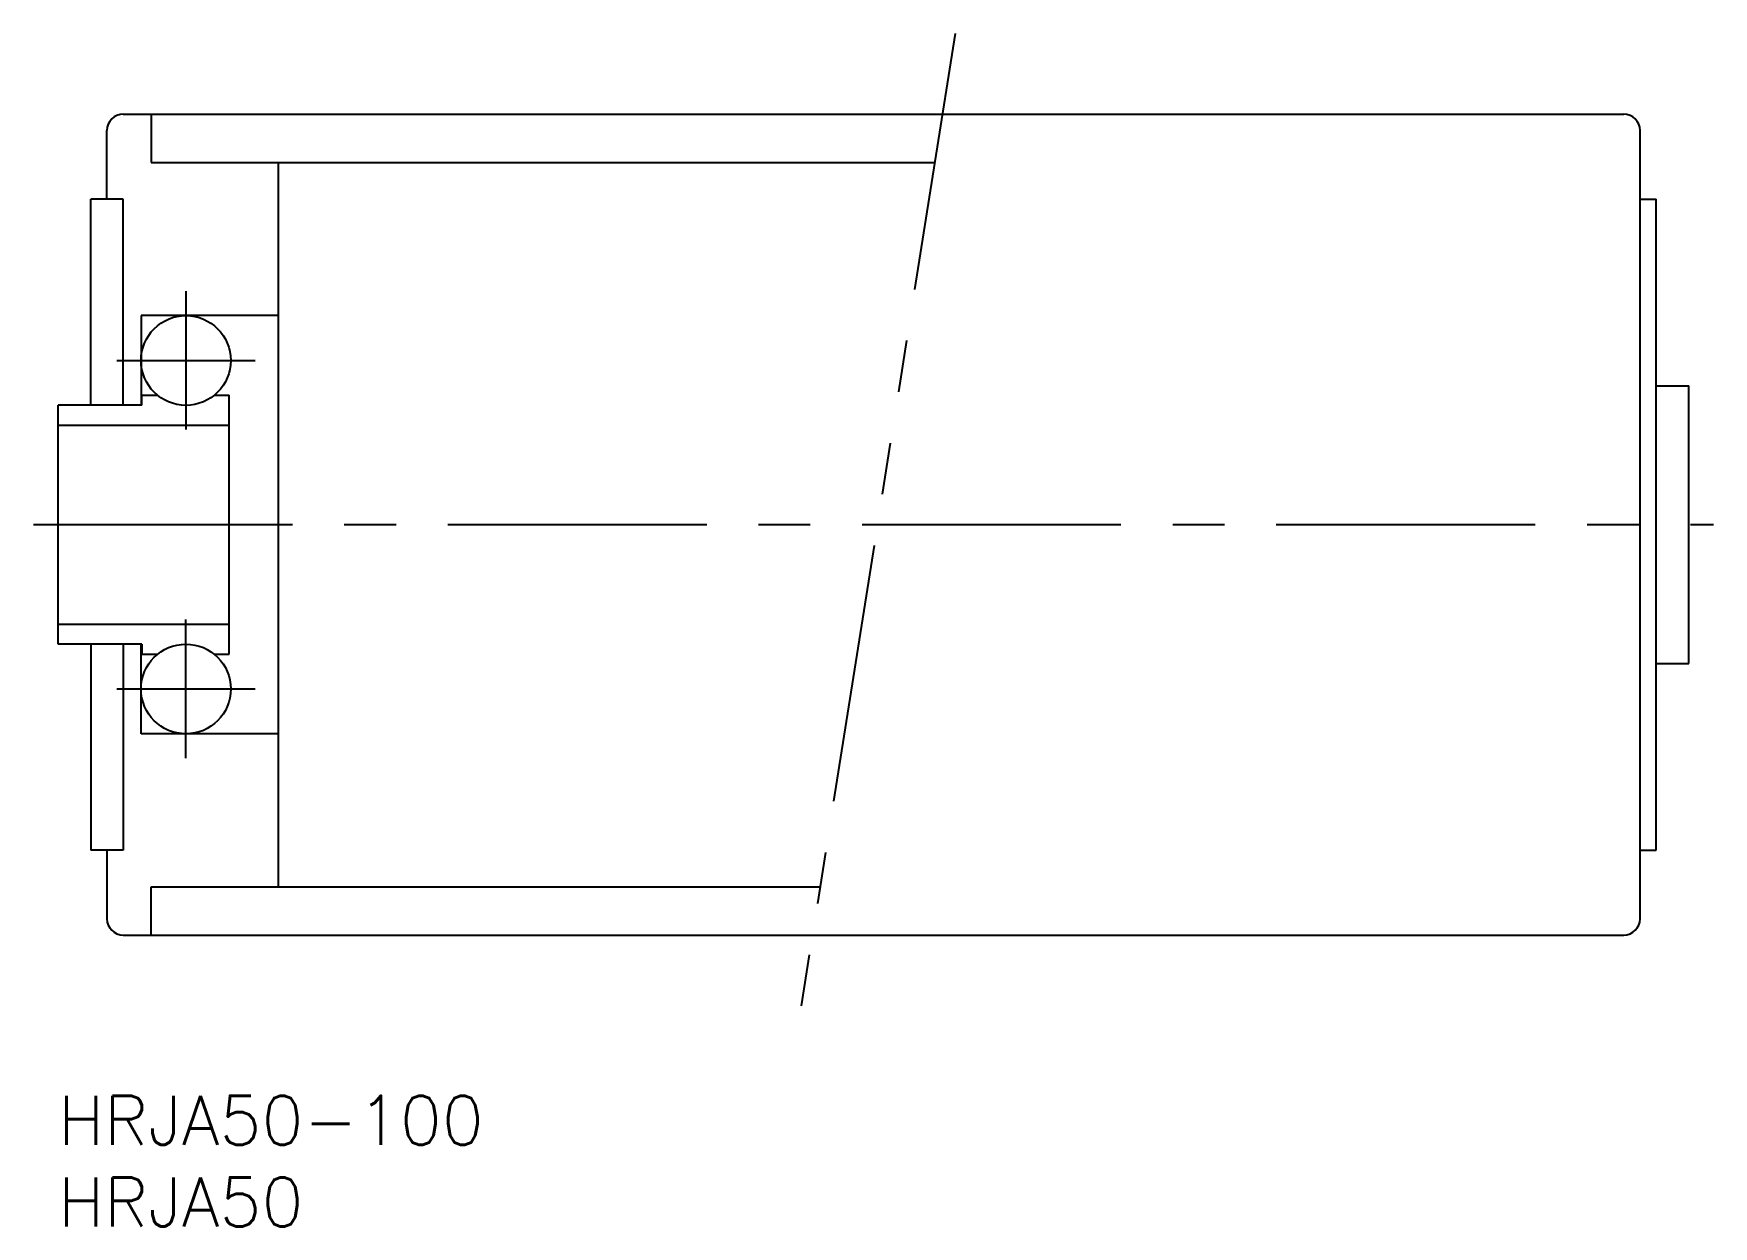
# Model space of a CAD drawing. Extents: x -2 to 102, y -8 to 65.
import ezdxf

# ---------------------------------------------------------------- set-up
doc = ezdxf.new("R2010")
doc.units = 0
doc.header["$LTSCALE"] = 0.5
doc.linetypes.add('CENTER', pattern=[50.8, 31.75, -6.35, 6.35, -6.35])
doc.linetypes.add('PHANTOM', pattern=[63.5, 31.75, -6.35, 6.35, -6.35, 6.35, -6.35])
for name, color, linetype in [('MSM_CENTER', 1, 'CENTER'), ('MSM_CONTINUOUS', 7, 'CONTINUOUS'), ('MSM_IMAGINARY', 6, 'PHANTOM'), ('MSM_PART_NUMBER', 7, 'CONTINUOUS')]:
    doc.layers.add(name, color=color, linetype=linetype)
doc.styles.get("Standard").update_dxf_attribs({"font": 'txt.shx', "height": 3, "bigfont": 'bigfont.shx'})

msp = doc.modelspace()

# ---------------------------------------------------------------- linework, layer by layer
at = {"layer": 'MSM_CENTER'}
for p, q in [((7.84, 49.31), (7.84, 40.82)), ((3.6, 45.06), (12.09, 45.06)), ((-1.5, 35), (101.5, 35)), ((7.84, 20.69), (7.84, 29.18)), ((3.6, 24.93), (12.09, 24.93))]:
    msp.add_line(p, q, dxfattribs=at)
at = {"layer": 'MSM_CONTINUOUS'}
for p, q in [((4, 60.15), (96, 60.15)), ((5.7, 60.15), (5.7, 57.2)), ((3, 54.95), (3, 59.15)), ((97, 10.85), (97, 59.15)), ((5.7, 57.2), (53.75, 57.2)), ((13.5, 57.2), (13.5, 12.8)), ((2, 42.32), (2, 54.95)), ((4, 54.95), (2, 54.95)), ((4, 42.32), (4, 54.95)), ((97, 54.95), (98, 54.95)), ((98, 15.05), (98, 54.95)), ((13.5, 47.81), (5.1, 47.81)), ((5.1, 47.81), (5.1, 42.32)), ((98, 43.5), (100, 43.5)), ((100, 26.5), (100, 43.5)), ((0, 27.68), (0, 42.32)), ((5.13, 42.32), (0, 42.32)), ((5.13, 42.32), (5.13, 42.93)), ((5.13, 42.93), (6.12, 42.93)), ((9.57, 42.93), (10.5, 42.93)), ((10.5, 27.07), (10.5, 42.93)), ((0, 41.1), (10.5, 41.1)), ((0, 28.9), (10.5, 28.9)), ((5.13, 27.68), (0, 27.68)), ((2, 27.68), (2, 15.05)), ((4, 27.68), (4, 15.05)), ((5.1, 22.19), (5.1, 27.68)), ((5.13, 27.68), (5.13, 27.07)), ((5.13, 27.07), (6.12, 27.07)), ((9.57, 27.07), (10.5, 27.07)), ((98, 26.5), (100, 26.5)), ((13.5, 22.19), (5.1, 22.19)), ((4, 15.05), (2, 15.05)), ((3, 15.05), (3, 10.85)), ((97, 15.05), (98, 15.05)), ((5.7, 12.8), (46.72, 12.8)), ((5.7, 9.85), (5.7, 12.8)), ((4, 9.85), (96, 9.85))]:
    msp.add_line(p, q, dxfattribs=at)
for centre in [(7.84, 45.06), (7.84, 24.93)]:
    msp.add_circle(centre, 2.75, dxfattribs=at)
for centre, start, end in [((4, 59.15), 90, 180), ((96, 59.15), 0, 90), ((4, 10.85), 180, 270), ((96, 10.85), 270, 0)]:
    msp.add_arc(centre, 1, start, end, dxfattribs=at)
at = {"layer": 'MSM_IMAGINARY'}
msp.add_line((55, 65.09), (45.47, 4.91), dxfattribs=at)

# ---------------------------------------------------------------- texts
at = {"layer": 'MSM_PART_NUMBER', "linetype": 'CONTINUOUS'}
for s, p in [('HRJA50-100', (0, -3)), ('HRJA50', (0, -8))]:
    msp.add_text(s, height=3, dxfattribs=at).set_placement(p)

doc.saveas('drawing.dxf')
